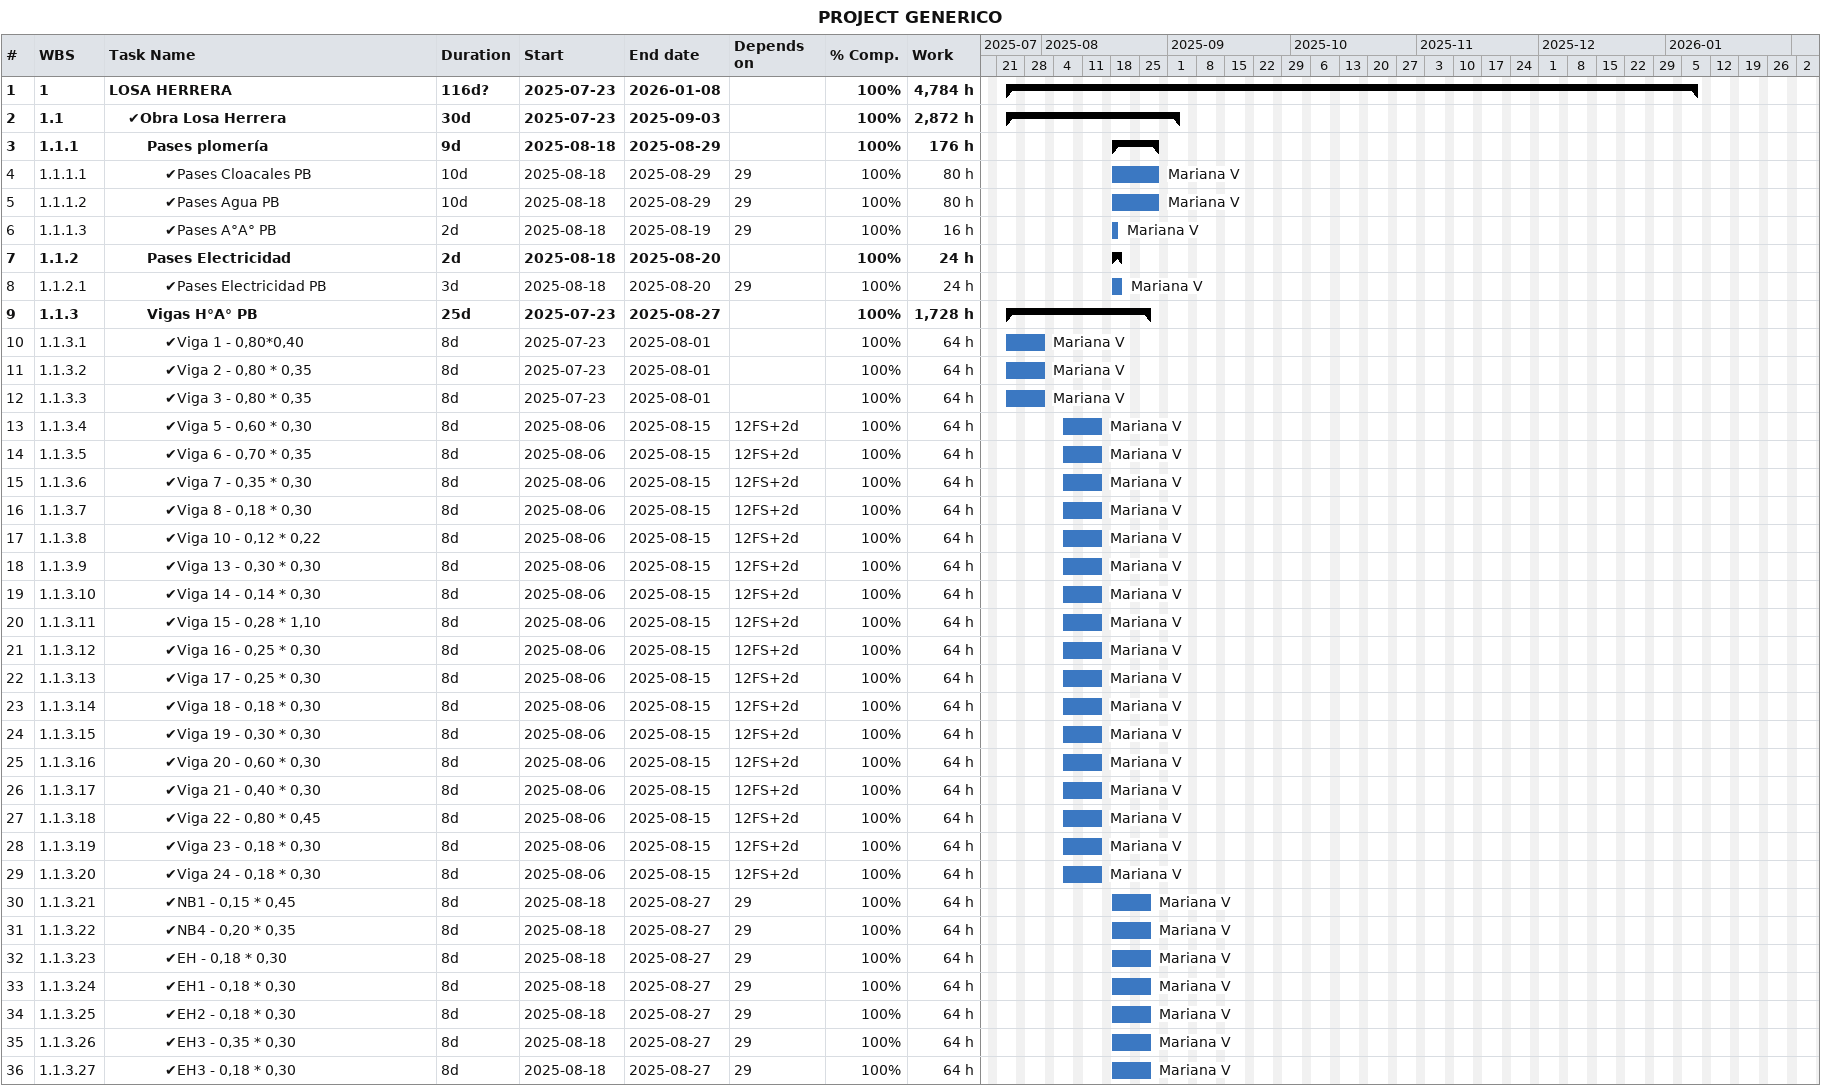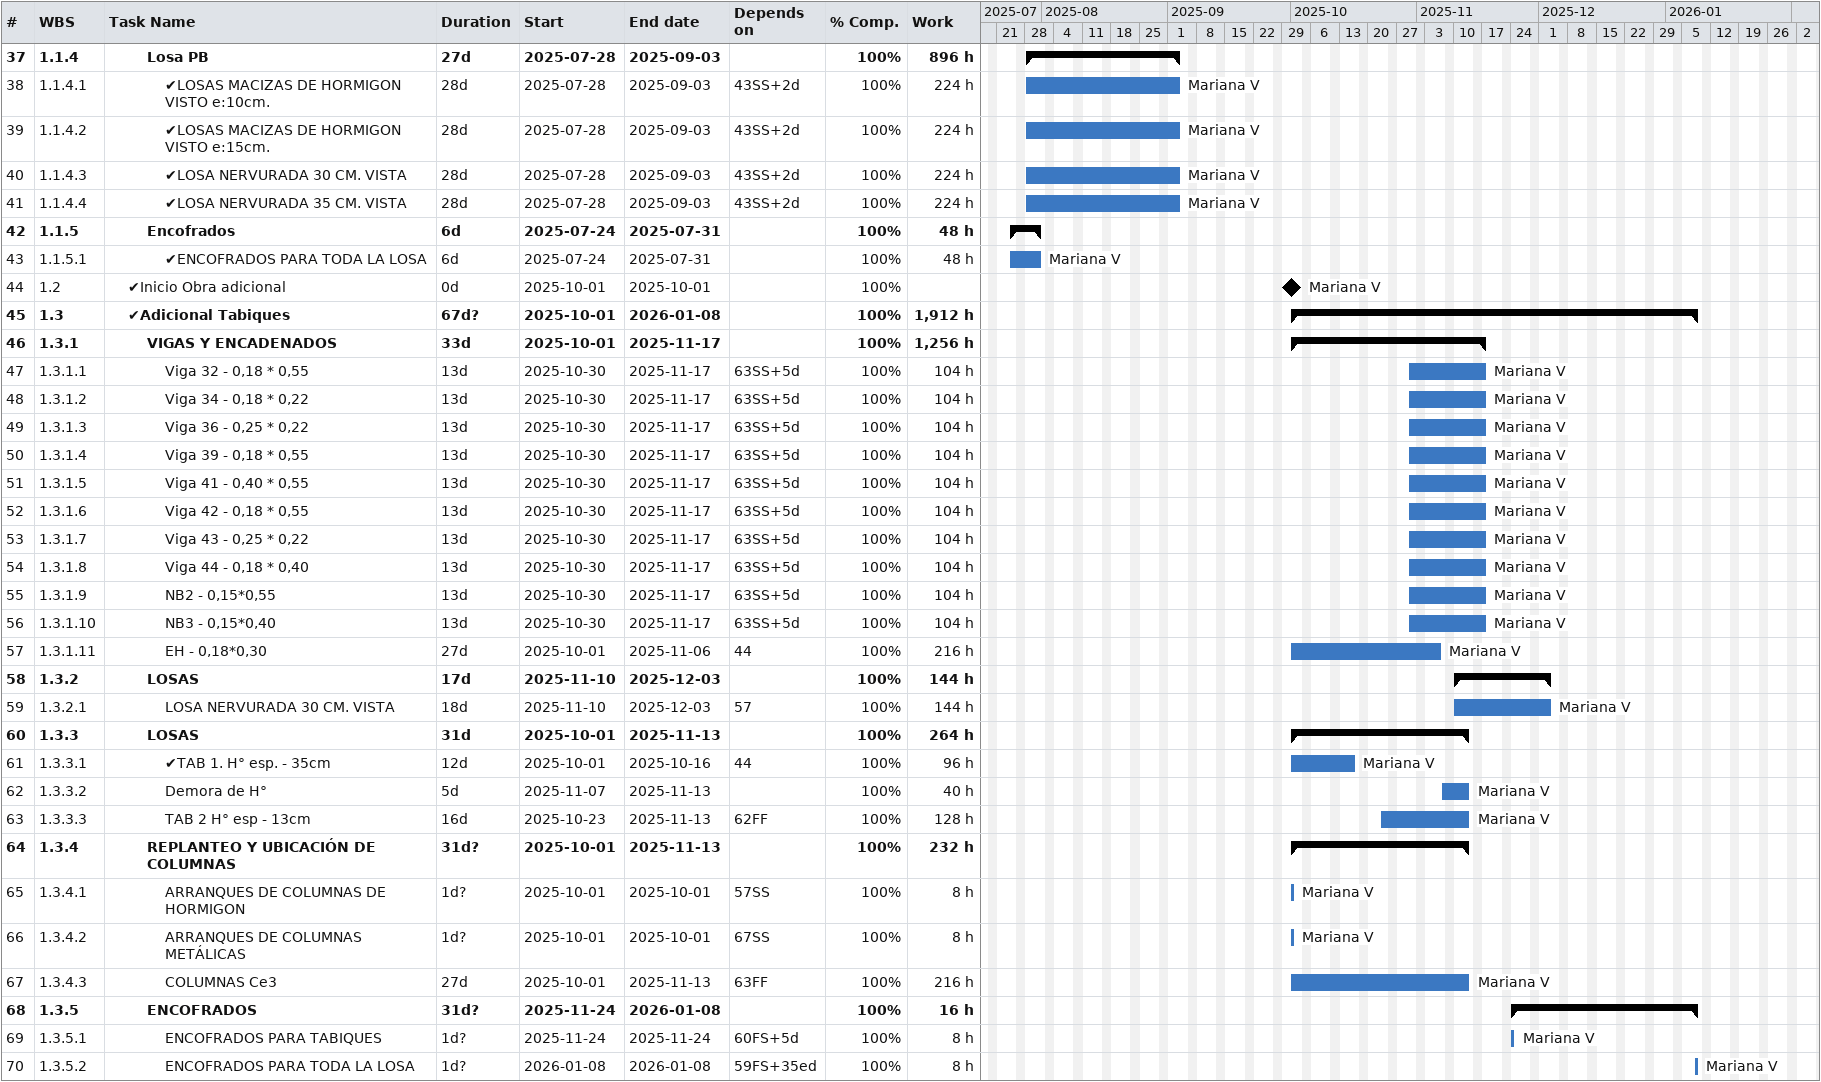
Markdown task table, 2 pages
PROJECT GENERICO

| ID | WBS | Task | Duration | Start | Finish | Predecessors | Resources | % complete | Work (h) |
|---|---|---|---|---|---|---|---|---|---|
| 1 | 1 | **LOSA HERRERA** | 116d? | 2025-07-23 | 2026-01-08 |  |  | 100 | 4784 |
| 2 | 1.1 | **✔Obra Losa Herrera** | 30d | 2025-07-23 | 2025-09-03 |  |  | 100 | 2872 |
| 3 | 1.1.1 | **Pases plomería** | 9d | 2025-08-18 | 2025-08-29 |  |  | 100 | 176 |
| 4 | 1.1.1.1 | ✔Pases Cloacales PB | 10d | 2025-08-18 | 2025-08-29 | 29 | Mariana V | 100 | 80 |
| 5 | 1.1.1.2 | ✔Pases Agua PB | 10d | 2025-08-18 | 2025-08-29 | 29 | Mariana V | 100 | 80 |
| 6 | 1.1.1.3 | ✔Pases A°A° PB | 2d | 2025-08-18 | 2025-08-19 | 29 | Mariana V | 100 | 16 |
| 7 | 1.1.2 | **Pases Electricidad** | 2d | 2025-08-18 | 2025-08-20 |  |  | 100 | 24 |
| 8 | 1.1.2.1 | ✔Pases Electricidad PB | 3d | 2025-08-18 | 2025-08-20 | 29 | Mariana V | 100 | 24 |
| 9 | 1.1.3 | **Vigas H°A° PB** | 25d | 2025-07-23 | 2025-08-27 |  |  | 100 | 1728 |
| 10 | 1.1.3.1 | ✔Viga 1 - 0,80*0,40 | 8d | 2025-07-23 | 2025-08-01 |  | Mariana V | 100 | 64 |
| 11 | 1.1.3.2 | ✔Viga 2 - 0,80 * 0,35 | 8d | 2025-07-23 | 2025-08-01 |  | Mariana V | 100 | 64 |
| 12 | 1.1.3.3 | ✔Viga 3 - 0,80 * 0,35 | 8d | 2025-07-23 | 2025-08-01 |  | Mariana V | 100 | 64 |
| 13 | 1.1.3.4 | ✔Viga 5 - 0,60 * 0,30 | 8d | 2025-08-06 | 2025-08-15 | 12FS+2d | Mariana V | 100 | 64 |
| 14 | 1.1.3.5 | ✔Viga 6 - 0,70 * 0,35 | 8d | 2025-08-06 | 2025-08-15 | 12FS+2d | Mariana V | 100 | 64 |
| 15 | 1.1.3.6 | ✔Viga 7 - 0,35 * 0,30 | 8d | 2025-08-06 | 2025-08-15 | 12FS+2d | Mariana V | 100 | 64 |
| 16 | 1.1.3.7 | ✔Viga 8 - 0,18 * 0,30 | 8d | 2025-08-06 | 2025-08-15 | 12FS+2d | Mariana V | 100 | 64 |
| 17 | 1.1.3.8 | ✔Viga 10 - 0,12 * 0,22 | 8d | 2025-08-06 | 2025-08-15 | 12FS+2d | Mariana V | 100 | 64 |
| 18 | 1.1.3.9 | ✔Viga 13 - 0,30 * 0,30 | 8d | 2025-08-06 | 2025-08-15 | 12FS+2d | Mariana V | 100 | 64 |
| 19 | 1.1.3.10 | ✔Viga 14 - 0,14 * 0,30 | 8d | 2025-08-06 | 2025-08-15 | 12FS+2d | Mariana V | 100 | 64 |
| 20 | 1.1.3.11 | ✔Viga 15 - 0,28 * 1,10 | 8d | 2025-08-06 | 2025-08-15 | 12FS+2d | Mariana V | 100 | 64 |
| 21 | 1.1.3.12 | ✔Viga 16 - 0,25 * 0,30 | 8d | 2025-08-06 | 2025-08-15 | 12FS+2d | Mariana V | 100 | 64 |
| 22 | 1.1.3.13 | ✔Viga 17 - 0,25 * 0,30 | 8d | 2025-08-06 | 2025-08-15 | 12FS+2d | Mariana V | 100 | 64 |
| 23 | 1.1.3.14 | ✔Viga 18 - 0,18 * 0,30 | 8d | 2025-08-06 | 2025-08-15 | 12FS+2d | Mariana V | 100 | 64 |
| 24 | 1.1.3.15 | ✔Viga 19 - 0,30 * 0,30 | 8d | 2025-08-06 | 2025-08-15 | 12FS+2d | Mariana V | 100 | 64 |
| 25 | 1.1.3.16 | ✔Viga 20 - 0,60 * 0,30 | 8d | 2025-08-06 | 2025-08-15 | 12FS+2d | Mariana V | 100 | 64 |
| 26 | 1.1.3.17 | ✔Viga 21 - 0,40 * 0,30 | 8d | 2025-08-06 | 2025-08-15 | 12FS+2d | Mariana V | 100 | 64 |
| 27 | 1.1.3.18 | ✔Viga 22 - 0,80 * 0,45 | 8d | 2025-08-06 | 2025-08-15 | 12FS+2d | Mariana V | 100 | 64 |
| 28 | 1.1.3.19 | ✔Viga 23 - 0,18 * 0,30 | 8d | 2025-08-06 | 2025-08-15 | 12FS+2d | Mariana V | 100 | 64 |
| 29 | 1.1.3.20 | ✔Viga 24 - 0,18 * 0,30 | 8d | 2025-08-06 | 2025-08-15 | 12FS+2d | Mariana V | 100 | 64 |
| 30 | 1.1.3.21 | ✔NB1 - 0,15 * 0,45 | 8d | 2025-08-18 | 2025-08-27 | 29 | Mariana V | 100 | 64 |
| 31 | 1.1.3.22 | ✔NB4 - 0,20 * 0,35 | 8d | 2025-08-18 | 2025-08-27 | 29 | Mariana V | 100 | 64 |
| 32 | 1.1.3.23 | ✔EH - 0,18 * 0,30 | 8d | 2025-08-18 | 2025-08-27 | 29 | Mariana V | 100 | 64 |
| 33 | 1.1.3.24 | ✔EH1 - 0,18 * 0,30 | 8d | 2025-08-18 | 2025-08-27 | 29 | Mariana V | 100 | 64 |
| 34 | 1.1.3.25 | ✔EH2 - 0,18 * 0,30 | 8d | 2025-08-18 | 2025-08-27 | 29 | Mariana V | 100 | 64 |
| 35 | 1.1.3.26 | ✔EH3 - 0,35 * 0,30 | 8d | 2025-08-18 | 2025-08-27 | 29 | Mariana V | 100 | 64 |
| 36 | 1.1.3.27 | ✔EH3 - 0,18 * 0,30 | 8d | 2025-08-18 | 2025-08-27 | 29 | Mariana V | 100 | 64 |
| 37 | 1.1.4 | **Losa PB** | 27d | 2025-07-28 | 2025-09-03 |  |  | 100 | 896 |
| 38 | 1.1.4.1 | ✔LOSAS MACIZAS DE HORMIGON VISTO e:10cm. | 28d | 2025-07-28 | 2025-09-03 | 43SS+2d | Mariana V | 100 | 224 |
| 39 | 1.1.4.2 | ✔LOSAS MACIZAS DE HORMIGON VISTO e:15cm. | 28d | 2025-07-28 | 2025-09-03 | 43SS+2d | Mariana V | 100 | 224 |
| 40 | 1.1.4.3 | ✔LOSA NERVURADA 30 CM. VISTA | 28d | 2025-07-28 | 2025-09-03 | 43SS+2d | Mariana V | 100 | 224 |
| 41 | 1.1.4.4 | ✔LOSA NERVURADA 35 CM. VISTA | 28d | 2025-07-28 | 2025-09-03 | 43SS+2d | Mariana V | 100 | 224 |
| 42 | 1.1.5 | **Encofrados** | 6d | 2025-07-24 | 2025-07-31 |  |  | 100 | 48 |
| 43 | 1.1.5.1 | ✔ENCOFRADOS PARA TODA LA LOSA | 6d | 2025-07-24 | 2025-07-31 |  | Mariana V | 100 | 48 |
| 44 | 1.2 | ✔Inicio Obra adicional | 0d | 2025-10-01 | 2025-10-01 |  | Mariana V | 100 |  |
| 45 | 1.3 | **✔Adicional Tabiques** | 67d? | 2025-10-01 | 2026-01-08 |  |  | 100 | 1912 |
| 46 | 1.3.1 | **VIGAS Y ENCADENADOS** | 33d | 2025-10-01 | 2025-11-17 |  |  | 100 | 1256 |
| 47 | 1.3.1.1 | Viga 32 - 0,18 * 0,55 | 13d | 2025-10-30 | 2025-11-17 | 63SS+5d | Mariana V | 100 | 104 |
| 48 | 1.3.1.2 | Viga 34 - 0,18 * 0,22 | 13d | 2025-10-30 | 2025-11-17 | 63SS+5d | Mariana V | 100 | 104 |
| 49 | 1.3.1.3 | Viga 36 - 0,25 * 0,22 | 13d | 2025-10-30 | 2025-11-17 | 63SS+5d | Mariana V | 100 | 104 |
| 50 | 1.3.1.4 | Viga 39 - 0,18 * 0,55 | 13d | 2025-10-30 | 2025-11-17 | 63SS+5d | Mariana V | 100 | 104 |
| 51 | 1.3.1.5 | Viga 41 - 0,40 * 0,55 | 13d | 2025-10-30 | 2025-11-17 | 63SS+5d | Mariana V | 100 | 104 |
| 52 | 1.3.1.6 | Viga 42 - 0,18 * 0,55 | 13d | 2025-10-30 | 2025-11-17 | 63SS+5d | Mariana V | 100 | 104 |
| 53 | 1.3.1.7 | Viga 43 - 0,25 * 0,22 | 13d | 2025-10-30 | 2025-11-17 | 63SS+5d | Mariana V | 100 | 104 |
| 54 | 1.3.1.8 | Viga 44 - 0,18 * 0,40 | 13d | 2025-10-30 | 2025-11-17 | 63SS+5d | Mariana V | 100 | 104 |
| 55 | 1.3.1.9 | NB2 - 0,15*0,55 | 13d | 2025-10-30 | 2025-11-17 | 63SS+5d | Mariana V | 100 | 104 |
| 56 | 1.3.1.10 | NB3 - 0,15*0,40 | 13d | 2025-10-30 | 2025-11-17 | 63SS+5d | Mariana V | 100 | 104 |
| 57 | 1.3.1.11 | EH - 0,18*0,30 | 27d | 2025-10-01 | 2025-11-06 | 44 | Mariana V | 100 | 216 |
| 58 | 1.3.2 | **LOSAS** | 17d | 2025-11-10 | 2025-12-03 |  |  | 100 | 144 |
| 59 | 1.3.2.1 | LOSA NERVURADA 30 CM. VISTA | 18d | 2025-11-10 | 2025-12-03 | 57 | Mariana V | 100 | 144 |
| 60 | 1.3.3 | **LOSAS** | 31d | 2025-10-01 | 2025-11-13 |  |  | 100 | 264 |
| 61 | 1.3.3.1 | ✔TAB 1. H° esp. - 35cm | 12d | 2025-10-01 | 2025-10-16 | 44 | Mariana V | 100 | 96 |
| 62 | 1.3.3.2 | Demora de H° | 5d | 2025-11-07 | 2025-11-13 |  | Mariana V | 100 | 40 |
| 63 | 1.3.3.3 | TAB 2 H° esp - 13cm | 16d | 2025-10-23 | 2025-11-13 | 62FF | Mariana V | 100 | 128 |
| 64 | 1.3.4 | **REPLANTEO Y UBICACIÓN DE COLUMNAS** | 31d? | 2025-10-01 | 2025-11-13 |  |  | 100 | 232 |
| 65 | 1.3.4.1 | ARRANQUES DE COLUMNAS DE HORMIGON | 1d? | 2025-10-01 | 2025-10-01 | 57SS | Mariana V | 100 | 8 |
| 66 | 1.3.4.2 | ARRANQUES DE COLUMNAS METÁLICAS | 1d? | 2025-10-01 | 2025-10-01 | 67SS | Mariana V | 100 | 8 |
| 67 | 1.3.4.3 | COLUMNAS Ce3 | 27d | 2025-10-01 | 2025-11-13 | 63FF | Mariana V | 100 | 216 |
| 68 | 1.3.5 | **ENCOFRADOS** | 31d? | 2025-11-24 | 2026-01-08 |  |  | 100 | 16 |
| 69 | 1.3.5.1 | ENCOFRADOS PARA TABIQUES | 1d? | 2025-11-24 | 2025-11-24 | 60FS+5d | Mariana V | 100 | 8 |
| 70 | 1.3.5.2 | ENCOFRADOS PARA TODA LA LOSA | 1d? | 2026-01-08 | 2026-01-08 | 59FS+35ed | Mariana V | 100 | 8 |
